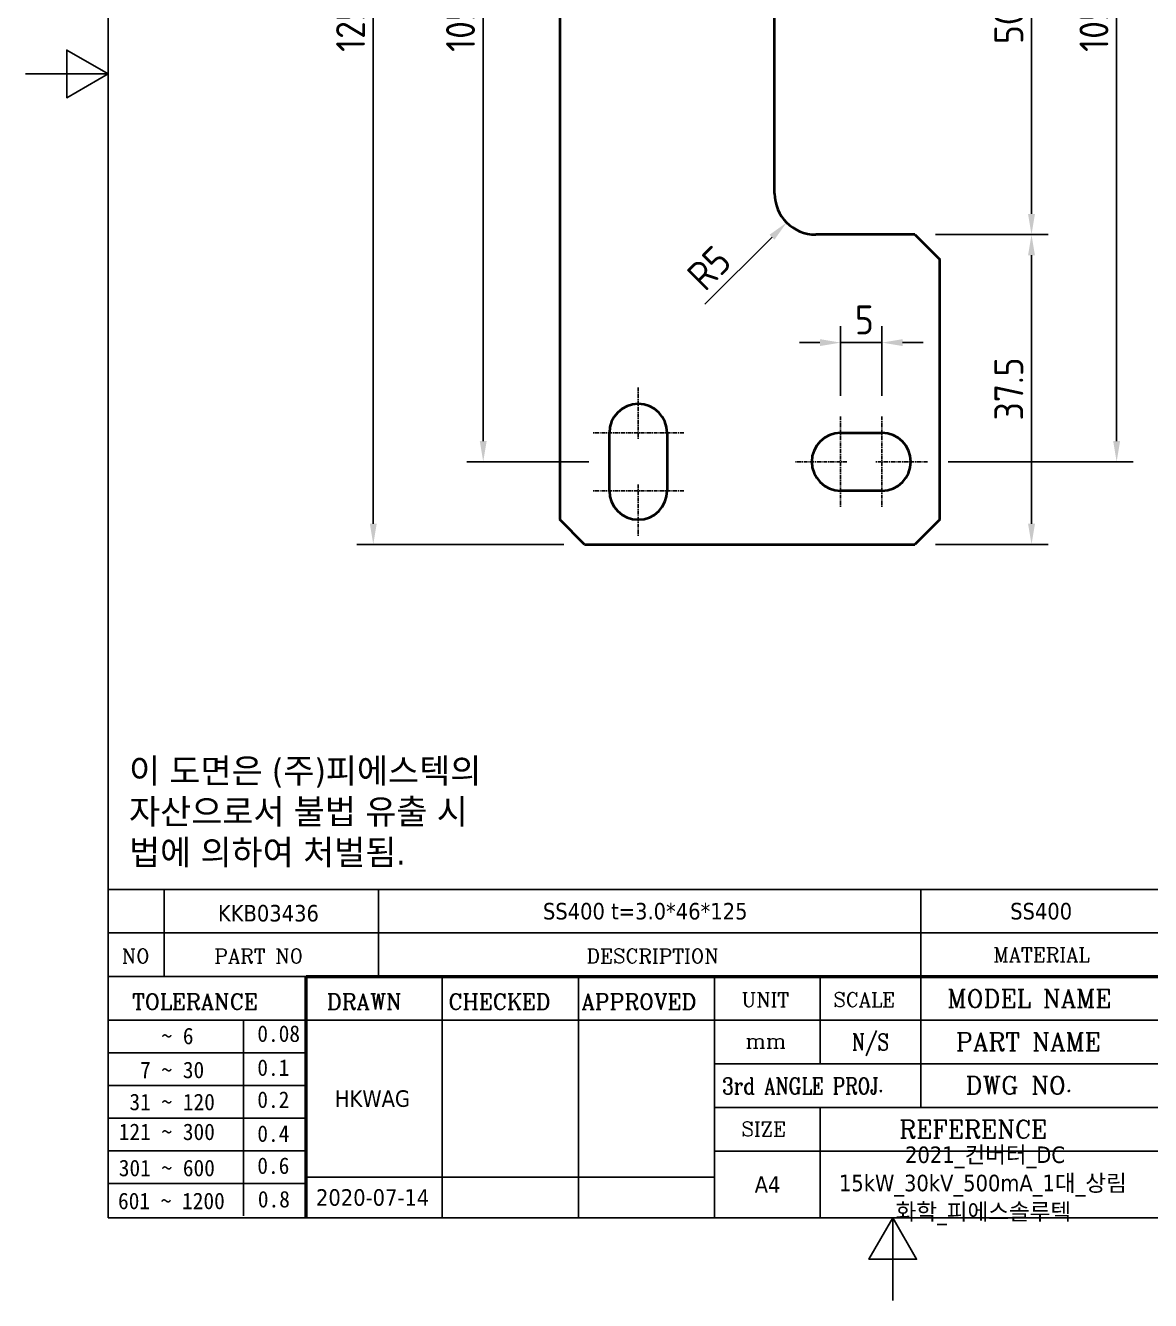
# Model space of a CAD drawing. Header units: millimetres. Extents: x 0 to 210, y 0 to 297.
# Drawn here: x 0 to 136.2, y 0 to 154.4 of the extents above; entities that cross this region are included whole.
import ezdxf
from ezdxf.enums import TextEntityAlignment as Align

# ---------------------------------------------------------------- set-up
doc = ezdxf.new("R2010")
doc.units = ezdxf.units.MM
doc.linetypes.add('CHAIN', pattern=[0.7087, 0.4724, -0.0591, 0.1181, -0.0591])
doc.layers.get('0').update_dxf_attribs({"color": 3, "lineweight": 25, "true_color": 0x00ff00})
for name, color, linetype, lineweight, true_color in [('가시적인 것(ISO)', 3, 'Continuous', 40, 0x00ff00), ('기호(ISO)', 5, 'Continuous', 25, 0x0000ff), ('제목(ISO)', 5, 'Continuous', 50, 0x0000ff), ('중심 표식(ISO)', 1, 'Continuous', 25, 0xff0000), ('치수(ISO)', 2, 'Continuous', 25, 0xffff00)]:
    doc.layers.add(name, color=color, linetype=linetype, lineweight=lineweight, true_color=true_color)
doc.layers.add('경계(ISO)', color=7, linetype='Continuous', lineweight=25)
doc.styles.add('HAN_291', font='')
doc.styles.add('RC_284', font='ROMANC.shx')
doc.styles.add('RC_287', font='ROMANC.shx')
doc.styles.add('RC_292', font='ROMANC.shx')
doc.styles.add('문자 텍스트_PSTEK_POSCO', font='isocp.shx')
doc.styles.add('치수 텍스트_PSTEK_POSCO', font='isocp.shx')
doc.styles.add('텍스트 스타일198', font='tahoma.ttf')
doc.styles.add('텍스트 스타일333', font='ROMANC.shx', dxfattribs={"width": 0.800000011920929})
doc.styles.get('HAN_291').set_extended_font_data('GulimChe')
doc.dimstyles.new('치수_PSTEK_POSCO', dxfattribs={"dimtxt": 3.5, "dimasz": 2.5, "dimexe": 2, "dimexo": 2.5, "dimgap": 1, "dimtad": 1, "dimrnd": 1e-08, "dimdsep": 46, "dimtxsty": '치수 텍스트_PSTEK_POSCO', "dimcen": 0.09, "dimdle": 10, "dimclrd": 7, "dimclre": 7, "dimclrt": 2, "dimadec": 1, "dimazin": 2, "dimtfac": 1, "dimtmove": 0, "dimatfit": 3, "dimfxl": 1, "dimtolj": 1, "dimlwd": -1, "dimlwe": -1, "dimarcsym": 0})

# ---------------------------------------------------------------- blocks, each defined once
blk = doc.blocks.new('경계 Default Border')
at = {"layer": '경계(ISO)', "flags": 128}
for points in [[(10, 10), (10, 287.0000076293945), (200, 287.0000076293945), (200, 10), (10, 10)], [(0, 148.5000038146973), (10, 148.5000038146973), (5, 151.3867473602295), (5, 145.6132507324219), (10, 148.5000038146973)], [(105, 0), (105, 10), (102.1132469177246, 5), (107.8867530822754, 5), (105, 10)]]:
    blk.add_lwpolyline(points, dxfattribs=at)
blk = doc.blocks.new('제목 블록 PSTEK')
at = {"color": 180, "true_color": 0x3f00ff}
for p, q in [((182.475792979055, 11.79100474011392), (182.4757929790549, 51.56524660363496)), ((182.4757929790549, 51.56524660363496), (372.4757929537551, 51.56524660363496)), ((189.2651435055721, 51.56524660363496), (189.2651435055722, 41.00524660363494)), ((215.2152739891528, 41.00524660363494), (215.2152739891528, 51.56524660363496)), ((280.8758854511282, 51.56524660363496), (280.8758854511282, 41.00524660363494)), ((182.475792979055, 46.2852466036349), (372.4757929537551, 46.28524660363492)), ((182.475792979055, 41.00524660363493), (206.451475290024, 41.00524660363493)), ((222.9401812389276, 11.79100474011392), (222.9401812389276, 41.00524660363494)), ((239.4288871878316, 11.79100474011392), (239.4288871878316, 41.00524660363494)), ((255.9175931367356, 11.79100474011392), (255.9175931367356, 41.00524660363494)), ((268.6918866058747, 41.00524660363494), (268.6918866058747, 30.44524660363498)), ((280.8758854511282, 41.00524660363494), (280.8758854511282, 25.16524660363502)), ((182.475792979055, 35.72524660363497), (206.451475290024, 35.72524660363497)), ((198.8621818849491, 12.02524660363491), (198.8621818849491, 35.72524660363497)), ((206.451475290024, 35.72524660363497), (372.4757929537551, 35.72524660363497)), ((182.475792979055, 31.77524660363492), (206.451475290024, 31.77524660363492)), ((255.917593136736, 30.44524660363498), (372.4757929537552, 30.44524660363501)), ((182.475792979055, 27.82524660363487), (206.451475290024, 27.82524660363487)), ((255.9175931367359, 25.16524660363502), (372.4757929537552, 25.165246603635)), ((268.6918866058744, 25.16524660363502), (268.6918866058744, 11.79100474011392)), ((182.475792979055, 23.87524660363505), (206.451475290024, 23.87524660363505)), ((182.475792979055, 19.92524660363478), (206.451475290024, 19.92524660363478)), ((255.9175931367359, 19.88524660363481), (310.0881549537553, 19.88524660363481)), ((182.475792979055, 15.97524660363496), (206.451475290024, 15.97524660363496)), ((206.451475290024, 16.74100474011396), (255.9175931367359, 16.74100474011396)), ((182.475792979055, 11.79100474011392), (372.4757929537551, 11.79100474011389))]:
    blk.add_line(p, q, dxfattribs=at)
at = {"color": 7, "lineweight": 50}
for p, q in [((206.4514752900237, 11.79100474011392), (206.4514752900237, 41.00524660363494)), ((206.451475290024, 41.00524660363494), (372.4757929537551, 41.00524660363496))]:
    blk.add_line(p, q, dxfattribs=at)
at = {"layer": '제목(ISO)', "lineweight": 18}
blk.add_line((182.475792979055, 35.72500474011393), (182.475792979055, 11.79100474011392), dxfattribs=at)
at = {"color": 2, "true_color": 0xffff00}
for s, height, style, p in [('NO', 1.742399930953979, 'RC_284', (184.135398793432, 42.62317362549192)), ('PART NO', 1.742399930953979, 'RC_284', (195.3359407378685, 42.62317362549192)), ('DESCRIPTION', 1.742399930953979, 'RC_284', (240.4025565652523, 42.62317362549192)), (' TOLERANCE', 1.899999976158142, 'RC_287', (184.0872874387979, 37.00893196870329)), ('DRAWN', 1.899999976158142, 'RC_287', (208.9766620976279, 37.00893196870329)), ('CHECKED', 1.899999976158142, 'RC_287', (223.6856844514997, 37.00893196870329)), ('APPROVED', 1.899999976158142, 'RC_287', (239.7795453577791, 37.00893196870329)), ('UNIT', 1.742399930953979, 'RC_284', (259.1652673287452, 37.34317362549218)), ('SCALE', 1.742399930953979, 'RC_284', (270.2934779252897, 37.34317362549218)), ('MODEL NAME', 2.178000062704086, 'RC_292', (284.096330289083, 37.25462520371384)), ('    ~ 6', 2.000000029802322, 'HAN_291', (183.7721304966814, 32.8176515608431)), ('0.08', 2.000000029802322, 'HAN_291', (200.5467345600617, 33.09873600004101)), ('PART NAME', 2.178000062704086, 'RC_292', (285.1416959765849, 32.03045329421792)), ('mm', 1.742399930953979, 'RC_284', (259.6505418159997, 32.3543089683787)), ('0.1', 2.000000029802322, 'HAN_291', (200.5467345600617, 28.98646558742206)), ('  7 ~ 30', 2.000000029802322, 'HAN_291', (183.7721304966814, 28.70538114822415)), (' DWG NO.', 2.178000062704086, 'RC_292', (284.8124284083233, 26.75045329421772)), (' 31 ~ 120', 2.000000029802322, 'HAN_291', (183.7721304966814, 24.82628181916237)), ('0.2', 2.000000029802322, 'HAN_291', (200.5467345600617, 25.10736625836028)), ('121 ~ 300', 2.000000029802322, 'HAN_291', (183.7721304966814, 21.21401206133254)), ('SIZE', 1.742399930953979, 'RC_284', (259.1652673287452, 21.69497768947366)), ('REFERENCE', 2.178000062704086, 'RC_292', (278.2741065029841, 21.43214925458022)), ('0.4', 2.000000029802322, 'HAN_291', (200.5467345600617, 20.99509650053045)), ('301 ~ 600', 2.000000029802322, 'HAN_291', (183.7721304966814, 16.83491273227077)), ('0.6', 2.000000029802322, 'HAN_291', (200.5467345600617, 17.11599717146868)), ('601 ~ 1200', 2.000000029802322, 'HAN_291', (183.6802025156883, 12.84759660881125)), ('0.8', 2.000000029802322, 'HAN_291', (200.6097246063884, 13.05732192299702))]:
    blk.add_text(s, height=height, dxfattribs=dict(at, style=style)).set_placement(p)
at = {"color": 2, "true_color": 0xffff00, "style": 'RC_284'}
blk.add_text('MATERIAL', height=1.742399930953979, dxfattribs=at).set_placement((295.4820202024417, 43.64524660363492), align=Align.MIDDLE_CENTER)
at = {"color": 7, "style": '텍스트 스타일333', "width": 0.7999999523162842}
blk.add_text('N/S', height=2.000000029802322, dxfattribs=at).set_placement((274.7838860285014, 33.08524660363496), align=Align.MIDDLE_CENTER)
at = {"color": 2, "true_color": 0xffff00, "style": '텍스트 스타일333', "width": 0.7999999523162842}
blk.add_text('3rd ANGLE PROJ.', height=2.000000029802322, dxfattribs=at).set_placement((256.8430306642954, 26.76148381654429))
at = {"layer": '제목(ISO)', "color": 7, "style": '텍스트 스타일198'}
for tag, p in [('부품_번호_001', (195.7796271768968, 47.68004260673702)), ('설명_001', (235.1296753625699, 47.92245856837096)), ('재질_001', (291.700959055687, 47.92591818687281)), ("3._Q'TY_001", (312.7327037528258, 47.90442725317898)), ('4._COLOR_001', (319.4395155511755, 47.94788311323986)), ('질량\\P3;_001', (350.3046145979153, 48.1643332325385)), ('1._MODEL_NAME_001', (326.7684841840689, 37.52172745615292)), ('제목_001', (335.5349605824892, 32.12134217035067)), ('부품_번호_001', (334.4388674301287, 26.8052465951949)), ('설계자_001', (209.9396160013646, 25.23446884679021)), ('프로젝트_001', (278.9744245225954, 18.43818283951269)), ('시트_크기_001', (260.7634369704525, 14.8381256569732)), ('프로젝트_002', (270.968857657947, 15.01430360086118)), ('작성_날짜_001', (207.6508315629738, 13.26600473167383)), ('프로젝트_003', (277.8268382229195, 11.55047762554502))]:
    blk.add_attdef(tag, p, '', height=2.000000029802322, dxfattribs=at)
for tag, p in [('점검자', (231.1845342133799, 26.23312567187446)), ('엔지니어링_승인자', (247.673240162284, 26.23312567187446)), ('점검_날짜', (231.1845342133799, 14.26600474011394)), ('엔지니어링_승인_날짜', (247.6732401622839, 14.26600474011394))]:
    blk.add_attdef(tag, text='', height=2.000000029802322, dxfattribs=at).set_placement(p, align=Align.MIDDLE_CENTER)
blk = doc.blocks.new('*D23')
at = {"layer": 'Defpoints', "color": 0, "transparency": 16777216}
for p in [(70.69756068822377, 206.5373731662254), (55.42131214886093, 101.5373731662254), (70.6975606882238, 101.5373731662254)]:
    blk.add_point(p, dxfattribs=at)
at = {"layer": '치수(ISO)', "color": 7, "transparency": 16777216}
for p, q in [((68.19756068822377, 206.5373731662254), (53.42131214886096, 206.5373731662254)), ((55.42131214886096, 204.0373731662254), (55.42131214886093, 104.0373731662254)), ((68.1975606882238, 101.5373731662254), (53.42131214886093, 101.5373731662254))]:
    blk.add_line(p, q, dxfattribs=at)
for points in [[(55.00464548219429, 204.0373731662254), (55.83797881552762, 204.0373731662254), (55.42131214886096, 206.5373731662254)], [(55.00464548219427, 104.0373731662254), (55.8379788155276, 104.0373731662254), (55.42131214886093, 101.5373731662254)]]:
    blk.add_solid(points, dxfattribs=at)
at = {"layer": '치수(ISO)', "color": 2, "transparency": 16777216, "insert": (52.67131214886092, 151.1648857928101), "char_height": 3.5, "attachment_point": 4, "rotation": 90, "style": '치수 텍스트_PSTEK_POSCO'}
blk.add_mtext('\\A1;105', dxfattribs=at)
blk = doc.blocks.new('*D24')
at = {"layer": 'Defpoints', "color": 0, "transparency": 16777216}
for p in [(42.11059521421119, 216.5373731662254), (67.69756068822377, 216.5373731662254), (67.69756068822377, 91.5373731662254)]:
    blk.add_point(p, dxfattribs=at)
at = {"layer": '치수(ISO)', "color": 7, "transparency": 16777216}
for p, q in [((65.19756068822377, 216.5373731662254), (40.11059521421119, 216.5373731662254)), ((42.11059521421116, 94.0373731662254), (42.11059521421119, 214.0373731662254)), ((65.19756068822377, 91.5373731662254), (40.11059521421116, 91.5373731662254))]:
    blk.add_line(p, q, dxfattribs=at)
for points in [[(41.69392854754452, 214.0373731662254), (42.52726188087785, 214.0373731662254), (42.11059521421119, 216.5373731662254)], [(41.69392854754449, 94.0373731662254), (42.52726188087782, 94.0373731662254), (42.11059521421116, 91.5373731662254)]]:
    blk.add_solid(points, dxfattribs=at)
at = {"layer": '치수(ISO)', "color": 2, "transparency": 16777216, "insert": (39.36025072602217, 151.1648857928101), "char_height": 3.5, "attachment_point": 4, "rotation": 90, "style": '치수 텍스트_PSTEK_POSCO'}
blk.add_mtext('\\A1;125', dxfattribs=at)
blk = doc.blocks.new('*D29')
at = {"layer": 'Defpoints', "color": 0, "transparency": 16777216}
for p in [(109.1975606882238, 206.5373731662254), (109.1975606882238, 101.5373731662254), (132.1157489982421, 101.5373731662254)]:
    blk.add_point(p, dxfattribs=at)
at = {"layer": '치수(ISO)', "color": 7, "transparency": 16777216}
for p, q in [((111.6975606882238, 206.5373731662254), (134.1157489982422, 206.5373731662254)), ((132.1157489982422, 204.0373731662254), (132.1157489982421, 104.0373731662254)), ((111.6975606882238, 101.5373731662254), (134.1157489982421, 101.5373731662254))]:
    blk.add_line(p, q, dxfattribs=at)
for points in [[(131.6990823315755, 204.0373731662254), (132.5324156649088, 204.0373731662254), (132.1157489982422, 206.5373731662254)], [(131.6990823315755, 104.0373731662254), (132.5324156649088, 104.0373731662254), (132.1157489982421, 101.5373731662254)]]:
    blk.add_solid(points, dxfattribs=at)
at = {"layer": '치수(ISO)', "color": 2, "transparency": 16777216, "insert": (129.3657489982421, 151.1648857928101), "char_height": 3.5, "attachment_point": 4, "rotation": 90, "style": '치수 텍스트_PSTEK_POSCO'}
blk.add_mtext('\\A1;105', dxfattribs=at)
blk = doc.blocks.new('*D31')
at = {"layer": 'Defpoints', "color": 0, "transparency": 16777216}
for p in [(107.6975606882238, 179.0373731662254), (107.6975606882238, 129.0373731662254), (121.8092222811016, 129.0373731662254)]:
    blk.add_point(p, dxfattribs=at)
at = {"layer": '치수(ISO)', "color": 7, "transparency": 16777216}
for p, q in [((110.1975606882238, 179.0373731662254), (123.8092222811016, 179.0373731662254)), ((121.8092222811016, 176.5373731662254), (121.8092222811016, 131.5373731662254)), ((110.1975606882238, 129.0373731662254), (123.8092222811016, 129.0373731662254))]:
    blk.add_line(p, q, dxfattribs=at)
for points in [[(121.3925556144349, 176.5373731662254), (122.2258889477683, 176.5373731662254), (121.8092222811016, 179.0373731662254)], [(121.3925556144349, 131.5373731662254), (122.2258889477683, 131.5373731662254), (121.8092222811016, 129.0373731662254)]]:
    blk.add_solid(points, dxfattribs=at)
at = {"layer": '치수(ISO)', "color": 2, "transparency": 16777216, "insert": (119.0592222811016, 152.1109952134695), "char_height": 3.5, "attachment_point": 4, "rotation": 90, "style": '치수 텍스트_PSTEK_POSCO'}
blk.add_mtext('\\A1;50', dxfattribs=at)
blk = doc.blocks.new('*D32')
at = {"layer": 'Defpoints', "color": 0, "transparency": 16777216}
for p in [(107.6975606882238, 129.0373731662254), (107.6975606882238, 91.5373731662254), (121.8092222811016, 91.5373731662254)]:
    blk.add_point(p, dxfattribs=at)
at = {"layer": '치수(ISO)', "color": 7, "transparency": 16777216}
for p, q in [((110.1975606882238, 129.0373731662254), (123.8092222811016, 129.0373731662254)), ((121.8092222811016, 126.5373731662254), (121.8092222811016, 94.0373731662254)), ((110.1975606882238, 91.5373731662254), (123.8092222811016, 91.5373731662254))]:
    blk.add_line(p, q, dxfattribs=at)
for points in [[(121.3925556144349, 126.5373731662254), (122.2258889477683, 126.5373731662254), (121.8092222811016, 129.0373731662254)], [(121.3925556144349, 94.0373731662254), (122.2258889477683, 94.0373731662254), (121.8092222811016, 91.5373731662254)]]:
    blk.add_solid(points, dxfattribs=at)
at = {"layer": '치수(ISO)', "color": 2, "transparency": 16777216, "insert": (119.0592222811016, 106.5398857928101), "char_height": 3.5, "attachment_point": 4, "rotation": 90, "style": '치수 텍스트_PSTEK_POSCO'}
blk.add_mtext('\\A1;37.5', dxfattribs=at)
blk = doc.blocks.new('*D35')
at = {"layer": 'Defpoints', "color": 0, "transparency": 16777216}
for p in [(103.6975606882238, 115.9679466122227), (98.6975606882238, 107.0373731662254), (103.6975606882238, 107.0373731662254)]:
    blk.add_point(p, dxfattribs=at)
at = {"layer": '치수(ISO)', "color": 7, "transparency": 16777216}
for p, q in [((98.6975606882238, 109.5373731662254), (98.6975606882238, 117.9679466122227)), ((103.6975606882238, 109.5373731662254), (103.6975606882238, 117.9679466122227)), ((96.1975606882238, 115.9679466122227), (93.6975606882238, 115.9679466122227)), ((98.6975606882238, 115.9679466122227), (103.6975606882238, 115.9679466122227)), ((106.1975606882238, 115.9679466122227), (108.6975606882238, 115.9679466122227))]:
    blk.add_line(p, q, dxfattribs=at)
for points in [[(96.1975606882238, 116.3846132788894), (96.1975606882238, 115.5512799455561), (98.6975606882238, 115.9679466122227)], [(106.1975606882238, 116.3846132788894), (106.1975606882238, 115.5512799455561), (103.6975606882238, 115.9679466122227)]]:
    blk.add_solid(points, dxfattribs=at)
at = {"layer": '치수(ISO)', "color": 2, "transparency": 16777216, "insert": (100.4250733148085, 118.7179466122227), "char_height": 3.5, "attachment_point": 4, "style": '치수 텍스트_PSTEK_POSCO'}
blk.add_mtext('\\A1;5', dxfattribs=at)
blk = doc.blocks.new('*D38')
at = {"layer": 'Defpoints', "color": 0, "transparency": 16777216}
for p in [(95.69756068822375, 134.0373731662254), (92.16202678229052, 130.5018392602931)]:
    blk.add_point(p, dxfattribs=at)
at = {"layer": '치수(ISO)', "color": 7, "transparency": 16777216}
blk.add_line((82.27385223838164, 120.6136647163869), (90.39425982932391, 128.734072307327), dxfattribs=at)
blk.add_solid([(90.09963200382957, 129.0287001328215), (90.68888765481827, 128.4394444818326), (92.16202678229052, 130.5018392602931)], dxfattribs=at)
at = {"layer": '치수(ISO)', "color": 2, "transparency": 16777216, "insert": (81.03641537130552, 123.2653151458367), "char_height": 3.5, "attachment_point": 4, "rotation": 44.99999999999216, "style": '치수 텍스트_PSTEK_POSCO'}
blk.add_mtext('\\A1;R5', dxfattribs=at)

msp = doc.modelspace()

# ---------------------------------------------------------------- linework, layer by layer
at = {"layer": '가시적인 것(ISO)'}
for p, q in [((64.69756068822377, 213.5373731662254), (64.69756068822377, 94.5373731662254)), ((90.69756068822377, 134.0373731662254), (90.69756068822375, 174.0373731662254)), ((107.6975606882238, 129.0373731662254), (95.69756068822377, 129.0373731662254)), ((107.6975606882238, 129.0373731662254), (110.6975606882238, 126.0373731662254)), ((110.6975606882238, 94.5373731662254), (110.6975606882238, 126.0373731662254)), ((70.69756068822379, 98.03737316622538), (70.69756068822379, 105.0373731662254)), ((77.69756068822379, 105.0373731662254), (77.69756068822379, 98.03737316622538)), ((98.6975606882238, 105.0373731662254), (103.6975606882238, 105.0373731662254)), ((103.6975606882238, 98.03737316622538), (98.6975606882238, 98.03737316622538)), ((67.69756068822377, 91.5373731662254), (64.69756068822377, 94.5373731662254)), ((110.6975606882238, 94.5373731662254), (107.6975606882238, 91.5373731662254)), ((67.69756068822377, 91.5373731662254), (107.6975606882238, 91.5373731662254))]:
    msp.add_line(p, q, dxfattribs=at)
for centre, radius, start, end in [((95.69756068822377, 134.0373731662254), 4.999999999999996, 180, 270), ((74.19756068822379, 105.0373731662254), 3.500000000000001, 0, 180), ((98.6975606882238, 101.5373731662254), 3.499999999999996, 90, 270), ((103.6975606882238, 101.5373731662254), 3.499999999999996, 270, 90), ((74.19756068822379, 98.03737316622538), 3.500000000000001, 180, 0)]:
    msp.add_arc(centre, radius, start, end, dxfattribs=at)
at = {"layer": '중심 표식(ISO)', "linetype": 'CHAIN'}
for p, q in [((74.1975606882238, 110.5373731662254), (74.1975606882238, 104.2873731662254)), ((98.6975606882238, 107.0373731662254), (98.6975606882238, 96.03737316622536)), ((103.6975606882238, 107.0373731662254), (103.6975606882238, 96.03737316622536)), ((79.6975606882238, 105.0373731662254), (68.6975606882238, 105.0373731662254)), ((99.44756068822379, 101.5373731662254), (93.19756068822379, 101.5373731662254)), ((109.1975606882238, 101.5373731662254), (102.9475606882238, 101.5373731662254)), ((79.6975606882238, 98.03737316622538), (68.6975606882238, 98.03737316622538)), ((74.1975606882238, 98.78737316622536), (74.1975606882238, 92.53737316622536))]:
    msp.add_line(p, q, dxfattribs=at)

# ---------------------------------------------------------------- block references
msp.add_blockref('경계 Default Border', (0, 0))
ref = msp.add_blockref('제목 블록 PSTEK', (-172.4757929537552, -1.791004740113895))
ref.add_attrib('설계자_001', 'HKWAG', (37.4638230476094, 23.44346410667632), dxfattribs={"layer": '제목(ISO)', "color": 7, "height": 2.000000029802322, "style": '텍스트 스타일198'})
ref.add_attrib('프로젝트_001', '2021_컨버터_DC', (106.4986315688402, 16.64717809939879), dxfattribs={"layer": '제목(ISO)', "color": 7, "height": 2.000000029802322, "style": '텍스트 스타일198'})
ref.add_attrib('시트_크기_001', 'A4', (88.28764401669724, 13.04712091685931), dxfattribs={"layer": '제목(ISO)', "color": 7, "height": 2.000000029802322, "style": '텍스트 스타일198'})
ref.add_attrib('작성_날짜_001', '2020-07-14', (35.1750386092186, 11.47499999155994), dxfattribs={"layer": '제목(ISO)', "color": 7, "height": 2.000000029802322, "style": '텍스트 스타일198'})
ref.add_attrib('재질_001', 'SS400', (119.2251661019319, 46.13491344675892), dxfattribs={"layer": '제목(ISO)', "color": 7, "height": 2.000000029802322, "style": '텍스트 스타일198'})
ref.add_attrib('설명_001', 'SS400 t=3.0*46*125', (62.65388240881477, 46.13145382825707), dxfattribs={"layer": '제목(ISO)', "color": 7, "height": 2.000000029802322, "style": '텍스트 스타일198'})
ref.add_attrib('부품_번호_001', 'KKB03436', (23.30383422314166, 45.88903786662313), dxfattribs={"layer": '제목(ISO)', "color": 7, "height": 2.000000029802322, "style": '텍스트 스타일198'})
ref.add_attrib('프로젝트_002', '15kW_30kV_500mA_1대_상림', (98.49306470419181, 13.22329886074729), dxfattribs={"layer": '제목(ISO)', "color": 7, "height": 2.000000029802322, "style": '텍스트 스타일198'})
ref.add_attrib('프로젝트_003', '화학_피에스솔루텍', (105.3510452691644, 9.759472885431132), dxfattribs={"layer": '제목(ISO)', "color": 7, "height": 2.000000029802322, "style": '텍스트 스타일198'})

# ---------------------------------------------------------------- texts
at = {"layer": '기호(ISO)', "color": 7, "insert": (12.5345017592702, 59.03223318725009), "char_height": 3.00000011920929, "width": 60.84077827472761, "attachment_point": 4, "line_spacing_factor": 0.9878842234611511, "style": '문자 텍스트_PSTEK_POSCO'}
msp.add_mtext('{\\fTahoma|b0|i0;\\H3.0000;이 도면은 (주)피에스텍의\\P자산으로서 불법 유출 시 \\P법에 의하여 처벌됨.}', dxfattribs=at)

# ---------------------------------------------------------------- dimensions: what is measured, and where the dimension line sits
at = {"layer": '치수(ISO)', "color": 7}
for base, p1, p2, angle, override, picture, middle in [((42.11059521421119, 216.5373731662254), (67.69756068822377, 91.5373731662254), (67.69756068822377, 216.5373731662254), 270, {"dimdec": 2, "dimtp": 0, "dimtm": -0, "dimtdec": 2, "dimtofl": 0, "dimatfit": 1}, '*D24', (42.11059521421114, 154.0373731662254)), ((55.42131214886093, 101.5373731662254), (70.69756068822377, 206.5373731662254), (70.6975606882238, 101.5373731662254), 90, {"dimdec": 2, "dimtp": 0, "dimtm": -0, "dimtdec": 2, "dimtofl": 0, "dimatfit": 1}, '*D23', (55.42131214886092, 154.0373731662254)), ((132.1157489982421, 101.5373731662254), (109.1975606882238, 206.5373731662254), (109.1975606882238, 101.5373731662254), 90, {"dimdec": 2, "dimtp": 0, "dimtm": -0, "dimtdec": 2, "dimtofl": 0, "dimatfit": 1}, '*D29', (132.1157489982421, 154.0373731662254)), ((121.8092222811016, 129.0373731662254), (107.6975606882238, 179.0373731662254), (107.6975606882238, 129.0373731662254), 270, {"dimdec": 2, "dimtp": 0, "dimtm": -0, "dimtdec": 2, "dimtofl": 0, "dimatfit": 1}, '*D31', (121.8092222811016, 154.0373731662254)), ((121.8092222811016, 91.5373731662254), (107.6975606882238, 129.0373731662254), (107.6975606882238, 91.5373731662254), 90, {"dimdec": 2, "dimtp": 0, "dimtm": -0, "dimtdec": 2, "dimtofl": 0, "dimatfit": 1}, '*D32', (121.8092222811016, 110.2873731662254)), ((103.6975606882238, 115.9679466122227), (98.6975606882238, 107.0373731662254), (103.6975606882238, 107.0373731662254), 180, {"dimdec": 2, "dimtp": 0, "dimtm": -0, "dimtdec": 2, "dimtofl": 1, "dimatfit": 1}, '*D35', (101.1975606882238, 115.9679466122227))]:
    dim = msp.add_linear_dim(base=base, p1=p1, p2=p2, angle=angle, dimstyle='치수_PSTEK_POSCO', override=override, dxfattribs=at)
    dim.commit()
    dim.dimension.update_dxf_attribs({"geometry": picture, "text_midpoint": middle, "dimtype": 160})
dim = msp.add_radius_dim(center=(95.69756068822375, 134.0373731662254), mpoint=(92.16202678229052, 130.5018392602931), dimstyle='치수_PSTEK_POSCO', override={"dimdec": 2, "dimcen": 0, "dimtp": 0, "dimtm": -0, "dimtdec": 2, "dimtofl": 0}, dxfattribs=at)
dim.commit()
dim.dimension.update_dxf_attribs({"geometry": '*D38', "text_midpoint": (84.51713957335258, 122.8569520513573), "dimtype": 164})

doc.saveas('drawing.dxf')
